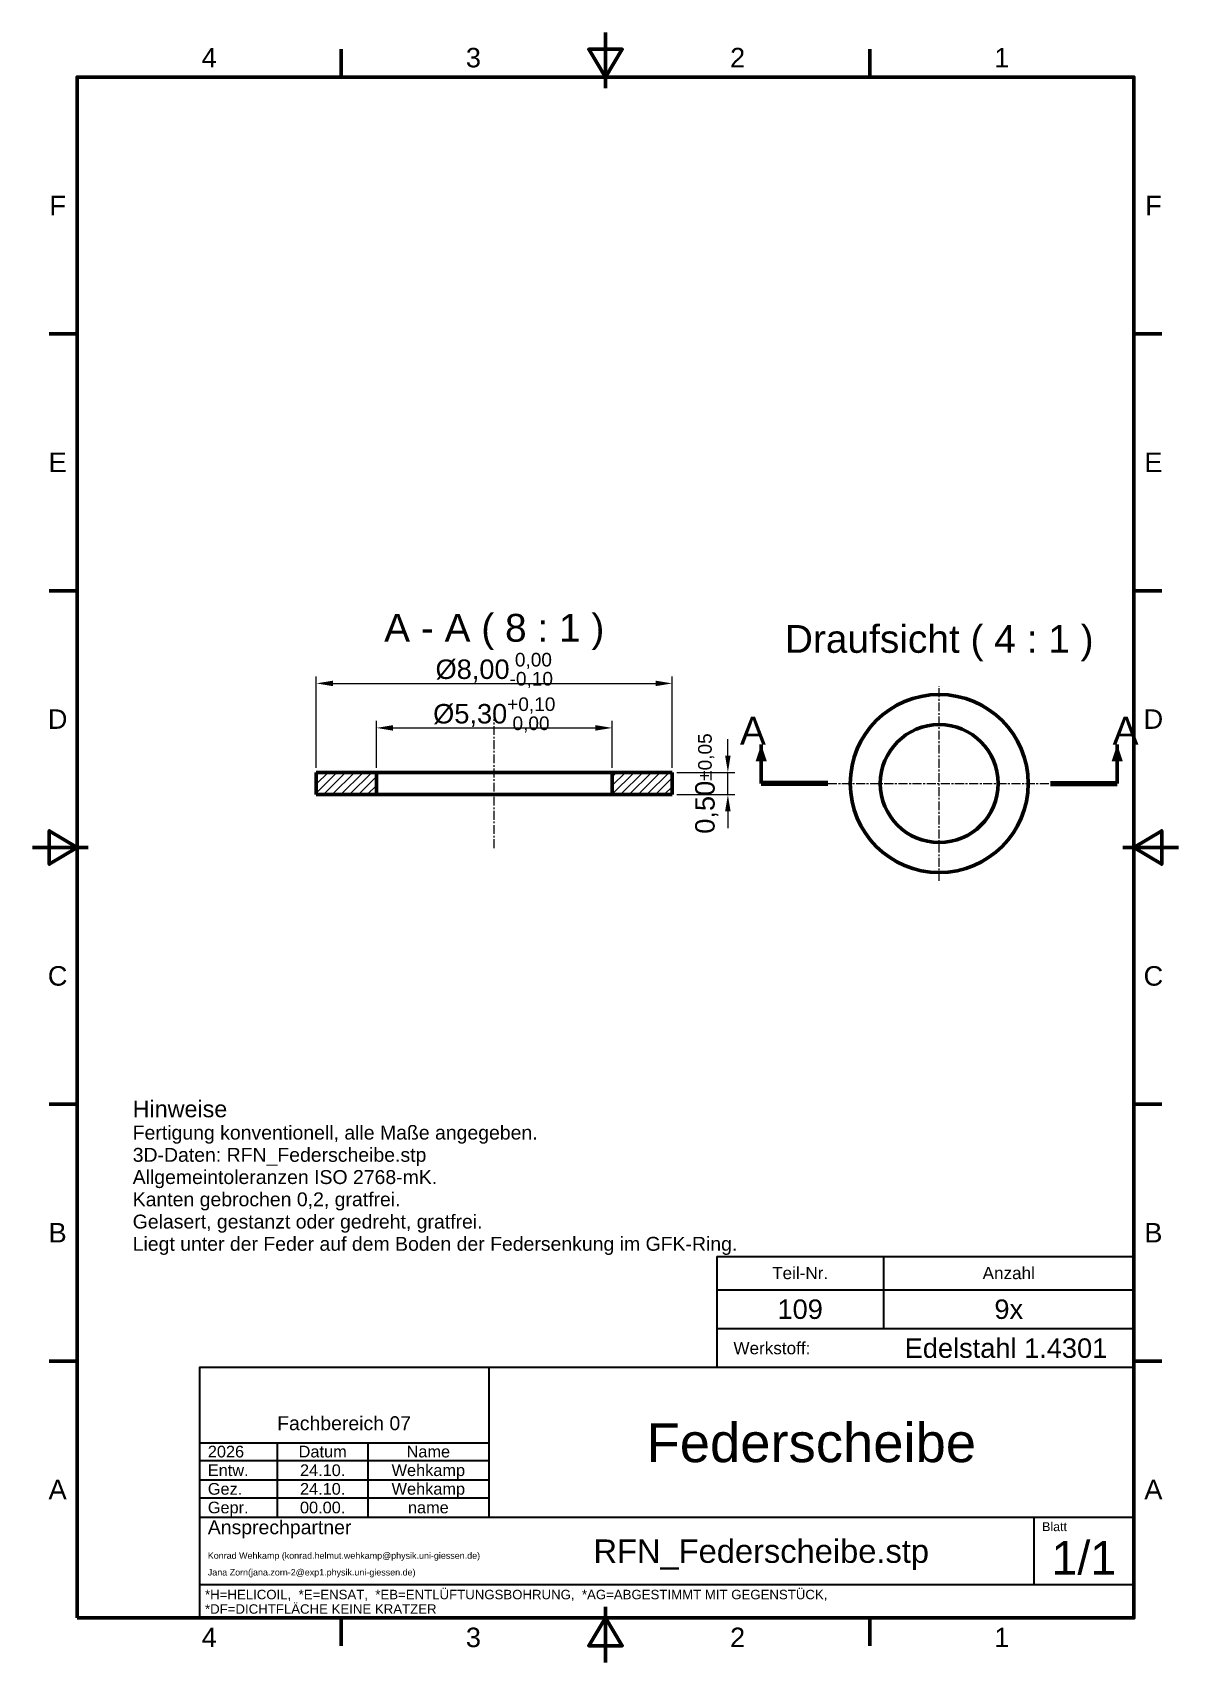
# Model space of a CAD drawing. Header units: millimetres. Extents: x 2 to 208, y 2 to 295.
import ezdxf
from ezdxf.enums import TextEntityAlignment as Align

# ---------------------------------------------------------------- set-up
doc = ezdxf.new("R2010")
doc.units = ezdxf.units.MM
doc.linetypes.add('CENTER2', pattern=[2.541, 1.587, -0.318, 0.318, -0.318])
for name, color, linetype, lineweight in [('BEMASSUNG', 7, 'Continuous', 18), ('MITTELLINIE', 7, 'CENTER2', 18), ('RAHMEN', 7, 'Continuous', 50), ('SCHNITTLINIE', 7, 'Continuous', 50), ('SCHRAFFUR', 7, 'Continuous', 18), ('SCHRIFTFELD', 7, 'Continuous', 25), ('SICHTKANTE', 7, 'Continuous', 50), ('TEXT', 7, 'Continuous', 18)]:
    doc.layers.add(name, color=color, linetype=linetype, lineweight=lineweight)
doc.styles.add('ISO', font='arial.ttf')
doc.dimstyles.new('RFN', dxfattribs={"dimtxt": 3.5, "dimasz": 3, "dimexe": 1.25, "dimexo": 0.8, "dimgap": 0.8, "dimtad": 1, "dimzin": 0, "dimtxsty": 'ISO', "dimcen": 0, "dimclrd": 7, "dimclre": 7, "dimclrt": 7, "dimadec": 1, "dimazin": 3, "dimtfac": 1, "dimtmove": 0, "dimatfit": 3, "dimtolj": 1, "dimtzin": 0, "dimlwd": 18, "dimlwe": 18})

msp = doc.modelspace()

# ---------------------------------------------------------------- hatches: boundary and pattern name
at = {"layer": 'SCHRAFFUR'}
h = msp.add_hatch(dxfattribs=at)
h.set_pattern_fill('ANSI31', scale=0.35)
h.paths.add_polyline_path([(53, 162), (53, 158), (53, 162), (63.8, 162), (63.8, 158), (53, 158)])
h = msp.add_hatch(dxfattribs=at)
h.set_pattern_fill('ANSI31', scale=0.35)
h.paths.add_polyline_path([(106.2, 158), (117, 158), (106.2, 158), (106.2, 162), (117, 162), (117, 158)])

# ---------------------------------------------------------------- linework, layer by layer
at = {"layer": 'MITTELLINIE'}
for p, q in [((165, 142.5), (165, 177.5)), ((85, 148.4), (85, 171.6)), ((145, 160), (185, 160)), ((147.5, 160), (182.5, 160))]:
    msp.add_line(p, q, dxfattribs=at)
at = {"layer": 'RAHMEN'}
for p, q in [((105, 295), (105, 285)), ((57.5, 287), (57.5, 292)), ((105, 287), (105, 292)), ((152.5, 287), (152.5, 292)), ((10, 240.833), (5, 240.833)), ((200, 240.833), (205, 240.833)), ((10, 194.667), (5, 194.667)), ((200, 194.667), (205, 194.667)), ((2, 148.5), (12, 148.5)), ((10, 148.5), (5, 148.5)), ((208, 148.5), (198, 148.5)), ((200, 148.5), (205, 148.5)), ((10, 102.333), (5, 102.333)), ((200, 102.333), (205, 102.333)), ((10, 56.167), (5, 56.167)), ((200, 56.167), (205, 56.167)), ((105, 2), (105, 12)), ((57.5, 10), (57.5, 5)), ((105, 10), (105, 5)), ((152.5, 10), (152.5, 5))]:
    msp.add_line(p, q, dxfattribs=at)
for points in [[(105, 287), (108, 292), (102, 292)], [(10, 10), (200, 10), (200, 287), (10, 287)], [(10, 148.5), (5, 151.5), (5, 145.5)], [(200, 148.5), (205, 145.5), (205, 151.5)], [(105, 10), (102, 5), (108, 5)]]:
    msp.add_lwpolyline(points, close=True, dxfattribs=at)
at = {"layer": 'SCHNITTLINIE'}
for p, q in [((133, 160), (133, 167)), ((197, 160), (197, 167))]:
    msp.add_line(p, q, dxfattribs=at)
at = {"layer": 'SCHNITTLINIE', "lineweight": 70}
for p, q in [((145, 160), (133, 160)), ((185, 160), (197, 160))]:
    msp.add_line(p, q, dxfattribs=at)
at = {"layer": 'SCHNITTLINIE'}
for points in [[(133, 167), (134, 164), (132, 164)], [(197, 167), (198, 164), (196, 164)]]:
    msp.add_solid(points, dxfattribs=at)
at = {"layer": 'SCHRIFTFELD'}
for p, q in [((125, 75), (200, 75)), ((125, 75), (125, 55)), ((155, 75), (155, 62)), ((125, 69), (200, 69)), ((125, 62), (200, 62)), ((84, 55), (84, 28.1)), ((32, 41.5), (84, 41.5)), ((46, 41.5), (46, 28.1)), ((62.3, 41.5), (62.3, 28.1)), ((32, 38.3), (84, 38.3)), ((32, 34.8), (84, 34.8)), ((32, 31.6), (84, 31.6)), ((32, 28.1), (200, 28.1)), ((182, 28.1), (182, 16)), ((32, 16), (200, 16))]:
    msp.add_line(p, q, dxfattribs=at)
msp.add_lwpolyline([(32, 10), (200, 10), (200, 55), (32, 55)], close=True, dxfattribs=at)
at = {"layer": 'SICHTKANTE'}
for p, q in [((53, 158), (53, 162)), ((53, 162), (63.8, 162)), ((63.8, 158), (63.8, 162)), ((106.2, 162), (117, 162)), ((106.2, 158), (106.2, 162)), ((117, 158), (117, 162)), ((53, 158), (63.8, 158)), ((106.2, 158), (117, 158))]:
    msp.add_line(p, q, dxfattribs=at)
for points in [[(106.2, 162), (106.045, 162), (105.89, 162), (105.735, 162), (105.407, 162), (104.95, 162), (104.493, 162), (103.995, 162), (103.259, 162), (102.522, 162), (101.785, 162), (100.875, 162), (99.896, 162), (98.917, 162), (97.883, 162), (96.711, 162), (95.538, 162), (94.366, 162), (93.078, 162), (91.771, 162), (90.464, 162), (89.128, 162), (87.752, 162), (86.376, 162), (85, 162), (83.624, 162), (82.248, 162), (80.872, 162), (79.536, 162), (78.229, 162), (76.922, 162), (75.634, 162), (74.462, 162), (73.289, 162), (72.117, 162), (71.083, 162), (70.104, 162), (69.125, 162), (68.215, 162), (67.478, 162), (66.741, 162), (66.005, 162), (65.507, 162), (65.05, 162), (64.593, 162), (64.265, 162), (64.11, 162), (63.955, 162), (63.8, 162)], [(106.2, 158), (106.045, 158), (105.89, 158), (105.735, 158), (105.407, 158), (104.95, 158), (104.493, 158), (103.995, 158), (103.259, 158), (102.522, 158), (101.785, 158), (100.875, 158), (99.896, 158), (98.917, 158), (97.883, 158), (96.711, 158), (95.538, 158), (94.366, 158), (93.078, 158), (91.771, 158), (90.464, 158), (89.128, 158), (87.752, 158), (86.376, 158), (85, 158), (83.624, 158), (82.248, 158), (80.872, 158), (79.536, 158), (78.229, 158), (76.922, 158), (75.634, 158), (74.462, 158), (73.289, 158), (72.117, 158), (71.083, 158), (70.104, 158), (69.125, 158), (68.215, 158), (67.478, 158), (66.741, 158), (66.005, 158), (65.507, 158), (65.05, 158), (64.593, 158), (64.265, 158), (64.11, 158), (63.955, 158), (63.8, 158)]]:
    msp.add_lwpolyline(points, dxfattribs=at)
for radius in [16, 10.6]:
    msp.add_circle((165, 160), radius, dxfattribs=at)

# ---------------------------------------------------------------- texts
at = {"layer": 'RAHMEN', "style": 'ISO'}
for s, p in [('4', (33.75, 290.5)), ('3', (81.25, 290.5)), ('2', (128.75, 290.5)), ('1', (176.25, 290.5)), ('F', (6.5, 263.917)), ('F', (203.5, 263.917)), ('E', (6.5, 217.75)), ('E', (203.5, 217.75)), ('D', (6.5, 171.583)), ('D', (203.5, 171.583)), ('C', (6.5, 125.417)), ('C', (203.5, 125.417)), ('B', (6.5, 79.25)), ('B', (203.5, 79.25)), ('A', (6.5, 33.083)), ('A', (203.5, 33.083)), ('4', (33.75, 6.5)), ('3', (81.25, 6.5)), ('2', (128.75, 6.5)), ('1', (176.25, 6.5))]:
    msp.add_text(s, height=3.5, dxfattribs=at).set_placement(p, align=Align.MIDDLE_CENTER)
at = {"layer": 'SCHRIFTFELD', "style": 'ISO'}
for s, height, p in [('Teil-Nr.', 2.2, (140, 72)), ('Anzahl', 2.2, (177.5, 72)), ('Fachbereich 07', 2.5, (58, 45))]:
    msp.add_text(s, height=height, dxfattribs=at).set_placement(p, align=Align.MIDDLE_CENTER)
for s, height, p in [('Werkstoff:', 2.2, (128, 58.5)), ('Ansprechpartner', 2.5, (33.5, 26.3)), ('Blatt', 1.6, (183.5, 26.4))]:
    msp.add_text(s, height=height, dxfattribs=at).set_placement(p, align=Align.MIDDLE_LEFT)
at = {"layer": 'SCHRIFTFELD', "color": 8, "style": 'ISO'}
for s, p in [('*H=HELICOIL,  *E=ENSAT,  *EB=ENTLÜFTUNGSBOHRUNG,  *AG=ABGESTIMMT MIT GEGENSTÜCK,', (33, 14.2)), ('*DF=DICHTFLÄCHE KEINE KRATZER', (33, 11.6))]:
    msp.add_text(s, height=1.7, dxfattribs=at).set_placement(p, align=Align.MIDDLE_LEFT)
at = {"layer": 'TEXT', "style": 'ISO'}
for s, height, p in [('A - A ( 8 : 1 )', 5, (85, 188)), ('Draufsicht ( 4 : 1 )', 5, (165, 186)), ('A', 5, (131.5, 169.5)), ('A', 5, (198.5, 169.5)), ('Datum', 2.1, (54.15, 39.9)), ('Name', 2.1, (73.15, 39.9))]:
    msp.add_text(s, height=height, dxfattribs=at).set_placement(p, align=Align.MIDDLE_CENTER)
for s, height, p in [('Hinweise', 3, (20, 100)), ('Fertigung konventionell, alle Maße angegeben.', 2.5, (20, 96)), ('3D-Daten: RFN_Federscheibe.stp', 2.5, (20, 92)), ('Allgemeintoleranzen ISO 2768-mK.', 2.5, (20, 88)), ('Kanten gebrochen 0,2, gratfrei.', 2.5, (20, 84)), ('Gelasert, gestanzt oder gedreht, gratfrei.', 2.5, (20, 80)), ('Liegt unter der Feder auf dem Boden der Federsenkung im GFK-Ring.', 2.5, (20, 76))]:
    msp.add_text(s, height=height, dxfattribs=at).set_placement(p)
at = {"layer": 'TEXT', "color": 5, "style": 'ISO'}
for s, height, p in [('109', 3.5, (140, 65.5)), ('9x', 3.5, (177.5, 65.5)), ('Edelstahl 1.4301', 3.5, (177, 58.5)), ('Federscheibe', 7, (142, 41.5)), ('24.10.', 2.1, (54.15, 36.55)), ('Wehkamp', 2.1, (73.15, 36.55)), ('24.10.', 2.1, (54.15, 33.2)), ('Wehkamp', 2.1, (73.15, 33.2)), ('00.00.', 2.1, (54.15, 29.85)), ('name', 2.1, (73.15, 29.85)), ('RFN_Federscheibe.stp', 4.2, (133, 22)), ('1/1', 6, (191, 20.8))]:
    msp.add_text(s, height=height, dxfattribs=at).set_placement(p, align=Align.MIDDLE_CENTER)
msp.add_text('2026', height=2.1, dxfattribs=at).set_placement((33.5, 39.9), align=Align.MIDDLE_LEFT)
at = {"layer": 'TEXT', "style": 'ISO'}
for s, height, p in [('Entw.', 2.1, (33.5, 36.55)), ('Gez.', 2.1, (33.5, 33.2)), ('Gepr.', 2.1, (33.5, 29.85)), ('Konrad Wehkamp (konrad.helmut.wehkamp@physik.uni-giessen.de)', 1.15, (33.5, 21.2)), ('Jana Zorn(jana.zorn-2@exp1.physik.uni-giessen.de)', 1.15, (33.5, 18.2))]:
    msp.add_text(s, height=height, dxfattribs=at).set_placement(p, align=Align.MIDDLE_LEFT)

# ---------------------------------------------------------------- dimensions: what is measured, and where the dimension line sits
at = {"layer": 'BEMASSUNG'}
for base, p1, p2, override in [((53, 178), (53, 162), (117, 162), {"dimlfac": 0.125, "dimtol": 1, "dimtp": 0, "dimtm": 0.1, "dimtfac": 0.7}), ((63.8, 170), (63.8, 162), (106.2, 162), {"dimlfac": 0.125, "dimtol": 1, "dimtp": 0.1, "dimtm": 0, "dimtfac": 0.7})]:
    msp.add_linear_dim(base=base, p1=p1, p2=p2, text='Ø<>', dimstyle='RFN', override=override, dxfattribs=at).render()
msp.add_linear_dim(base=(127, 158), p1=(117, 158), p2=(117, 162), angle=90, dimstyle='RFN', override={"dimlfac": 0.125, "dimtol": 1, "dimtp": 0.05, "dimtm": 0.05, "dimtfac": 0.7}, dxfattribs=at).render()

doc.saveas('drawing.dxf')
